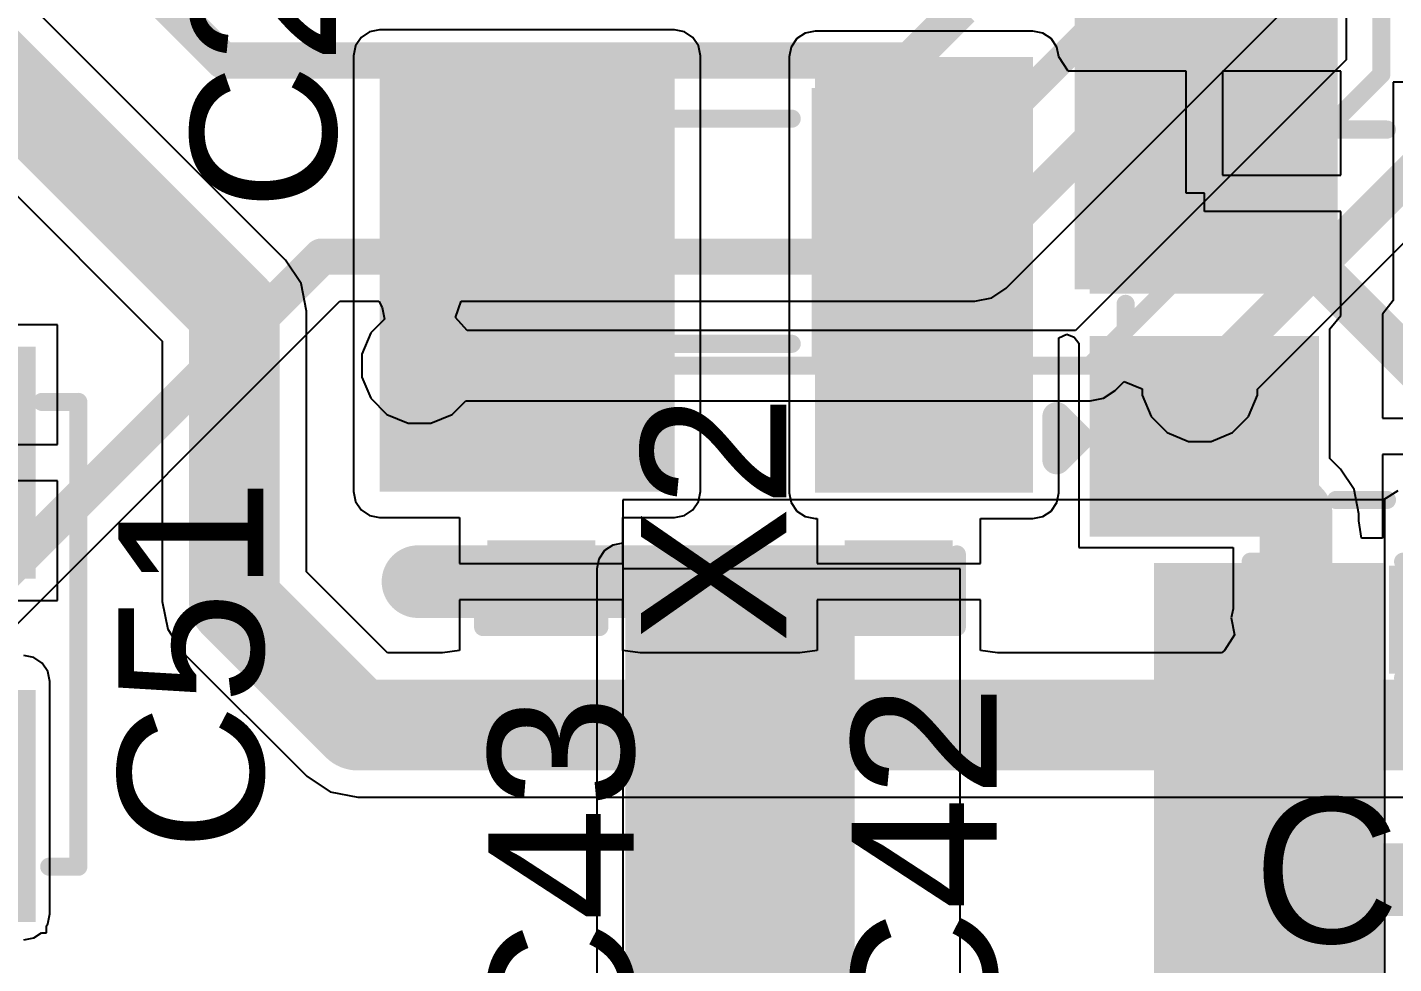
# Model space of a CAD drawing. Header units: millimetres. Extents: x -5.5 to 48.8, y -1.4 to 42.1.
# Drawn here: x 16.08 to 25.64, y 5.09 to 11.64 of the extents above; entities that cross this region are included whole.
import ezdxf

# ---------------------------------------------------------------- set-up
doc = ezdxf.new("R2010")
doc.units = ezdxf.units.MM
for name, color, linetype in [('BottomLayer', 5, 'Continuous'), ('BottomPaste', 16, 'Continuous'), ('BottomSolder', 6, 'Continuous'), ('TopLayer', 1, 'Continuous'), ('TopOverlay', 2, 'Continuous'), ('TopPaste', 8, 'Continuous'), ('TopSolder', 216, 'Continuous'), ('ViaHoleLayer', 16, 'Continuous')]:
    doc.layers.add(name, color=color, linetype=linetype)
doc.styles.add('Arial', font='', dxfattribs={"height": 0.2})
doc.styles.get('Arial').set_extended_font_data('Arial')

# ---------------------------------------------------------------- blocks, each defined once
blk = doc.blocks.new('NX3215SA_32_768K_STD_MUA_8__38')
at = {"layer": 'TopLayer'}
for points in [[(-1.75, 0.9), (-0.75, 0.9), (-0.75, -0.9), (-1.75, -0.9)], [(0.75, 0.9), (1.75, 0.9), (1.75, -0.9), (0.75, -0.9)]]:
    blk.add_hatch(color=1, dxfattribs=at).paths.add_polyline_path(points)
at = {"layer": 'TopPaste'}
for points in [[(-1.75, 0.9), (-0.75, 0.9), (-0.75, -0.9), (-1.75, -0.9)], [(0.75, 0.9), (1.75, 0.9), (1.75, -0.9), (0.75, -0.9)]]:
    blk.add_hatch(color=8, dxfattribs=at).paths.add_polyline_path(points)
at = {"layer": 'TopSolder'}
for points in [[(-1.8516, 1.0016), (-0.6484, 1.0016), (-0.6484, -1.0016), (-1.8516, -1.0016)], [(0.6484, 1.0016), (1.8516, 1.0016), (1.8516, -1.0016), (0.6484, -1.0016)]]:
    blk.add_hatch(color=216, dxfattribs=at).paths.add_polyline_path(points)
at = {"layer": 'TopOverlay', "const_width": 0.127}
for points in [[(-0.508, 0.7874), (0.508, 0.7874)], [(-0.508, -0.7874), (0.508, -0.7874)]]:
    blk.add_lwpolyline(points, dxfattribs=at)
at = {"layer": 'TopOverlay', "const_width": 0.0635}
for points in [[(-0.5398, 0.7874, 1), (-0.4763, 0.7874, 1)], [(0.4763, 0.7874, 1), (0.5398, 0.7874, 1)], [(-0.5398, -0.7874, 1), (-0.4763, -0.7874, 1)], [(0.4763, -0.7874, 1), (0.5398, -0.7874, 1)]]:
    blk.add_lwpolyline(points, format="xyb", close=True, dxfattribs=at)
blk = doc.blocks.new('X322524MOB4SI__39')
at = {"layer": 'TopLayer'}
for points in [[(-1.8, 1.45), (-0.4, 1.45), (-0.4, 0.25), (-1.8, 0.25)], [(0.4, 1.45), (1.8, 1.45), (1.8, 0.25), (0.4, 0.25)], [(-1.8, -0.25), (-0.4, -0.25), (-0.4, -1.45), (-1.8, -1.45)], [(0.4, -0.25), (1.8, -0.25), (1.8, -1.45), (0.4, -1.45)]]:
    blk.add_hatch(color=1, dxfattribs=at).paths.add_polyline_path(points)
at = {"layer": 'TopPaste'}
for points in [[(-1.8, 1.45), (-0.4, 1.45), (-0.4, 0.25), (-1.8, 0.25)], [(0.4, 1.45), (1.8, 1.45), (1.8, 0.25), (0.4, 0.25)], [(-1.8, -0.25), (-0.4, -0.25), (-0.4, -1.45), (-1.8, -1.45)], [(0.4, -0.25), (1.8, -0.25), (1.8, -1.45), (0.4, -1.45)]]:
    blk.add_hatch(color=8, dxfattribs=at).paths.add_polyline_path(points)
at = {"layer": 'TopSolder'}
for points in [[(-1.9016, 1.5516), (-0.2984, 1.5516), (-0.2984, 0.1484), (-1.9016, 0.1484)], [(0.2984, 1.5516), (1.9016, 1.5516), (1.9016, 0.1484), (0.2984, 0.1484)], [(-1.9016, -0.1484), (-0.2984, -0.1484), (-0.2984, -1.5516), (-1.9016, -1.5516)], [(0.2984, -0.1484), (1.9016, -0.1484), (1.9016, -1.5516), (0.2984, -1.5516)]]:
    blk.add_hatch(color=216, dxfattribs=at).paths.add_polyline_path(points)
at = {"layer": 'TopOverlay'}
for points, const_width in [([(-0.1778, 1.2954), (0.1778, 1.2954)], 0.127), ([(-1.651, -0.0762), (-1.651, 0.0762)], 0.127), ([(1.651, -0.0762), (1.651, 0.0762)], 0.127), ([(-2.1336, -1.016), (-2.1336, -0.7112)], 0.2), ([(-2.1336, -0.7112), (-1.9812, -0.8636)], 0.2), ([(-2.1336, -1.016), (-1.9812, -0.8636)], 0.2), ([(-0.1778, -1.2954), (0.1778, -1.2954)], 0.127)]:
    blk.add_lwpolyline(points, dxfattribs=dict(at, const_width=const_width))
for points, const_width in [([(-0.2095, 1.2954, 1), (-0.1461, 1.2954, 1)], 0.0635), ([(0.1461, 1.2954, 1), (0.2095, 1.2954, 1)], 0.0635), ([(-1.6827, 0.0762, 1), (-1.6193, 0.0762, 1)], 0.0635), ([(1.6193, 0.0762, 1), (1.6827, 0.0762, 1)], 0.0635), ([(-1.6827, -0.0762, 1), (-1.6193, -0.0762, 1)], 0.0635), ([(1.6193, -0.0762, 1), (1.6827, -0.0762, 1)], 0.0635), ([(-2.1836, -0.7112, 1), (-2.0836, -0.7112, 1)], 0.1), ([(-2.1836, -0.7112, 1), (-2.0836, -0.7112, 1)], 0.1), ([(-2.0312, -0.8636, 1), (-1.9312, -0.8636, 1)], 0.1), ([(-2.0312, -0.8636, 1), (-1.9312, -0.8636, 1)], 0.1), ([(-2.1836, -1.016, 1), (-2.0836, -1.016, 1)], 0.1), ([(-2.1836, -1.016, 1), (-2.0836, -1.016, 1)], 0.1), ([(-0.2095, -1.2954, 1), (-0.1461, -1.2954, 1)], 0.0635), ([(0.1461, -1.2954, 1), (0.2095, -1.2954, 1)], 0.0635)]:
    blk.add_lwpolyline(points, format="xyb", close=True, dxfattribs=dict(at, const_width=const_width))
blk = doc.blocks.new('SWPA5020S3R9NT_B_60')
at = {"layer": 'BottomLayer'}
for points in [[(-2.55, 2.1), (-1.15, 2.1), (-1.15, -2.1), (-2.55, -2.1)], [(1.15, 2.1), (2.55, 2.1), (2.55, -2.1), (1.15, -2.1)]]:
    blk.add_hatch(color=5, dxfattribs=at).paths.add_polyline_path(points)
at = {"layer": 'BottomPaste'}
for points in [[(-2.55, 2.1), (-1.15, 2.1), (-1.15, -2.1), (-2.55, -2.1)], [(1.15, 2.1), (2.55, 2.1), (2.55, -2.1), (1.15, -2.1)]]:
    blk.add_hatch(color=16, dxfattribs=at).paths.add_polyline_path(points)
at = {"layer": 'BottomSolder'}
for points in [[(-2.6516, 2.2016), (-1.0484, 2.2016), (-1.0484, -2.2016), (-2.6516, -2.2016)], [(1.0484, 2.2016), (2.6516, 2.2016), (2.6516, -2.2016), (1.0484, -2.2016)]]:
    blk.add_hatch(color=6, dxfattribs=at).paths.add_polyline_path(points)
blk = doc.blocks.new('C____A_85')
at = {"layer": 'TopLayer'}
for points in [[(-1.91, 0.565), (-0.49, 0.565), (-0.49, -0.565), (-1.91, -0.565)], [(0.49, 0.565), (1.91, 0.565), (1.91, -0.565), (0.49, -0.565)]]:
    blk.add_hatch(color=1, dxfattribs=at).paths.add_polyline_path(points)
at = {"layer": 'TopPaste'}
for points in [[(-1.91, 0.565), (-0.49, 0.565), (-0.49, -0.565), (-1.91, -0.565)], [(0.49, 0.565), (1.91, 0.565), (1.91, -0.565), (0.49, -0.565)]]:
    blk.add_hatch(color=8, dxfattribs=at).paths.add_polyline_path(points)
at = {"layer": 'TopSolder'}
for points in [[(-2.0116, 0.6666), (-0.3884, 0.6666), (-0.3884, -0.6666), (-2.0116, -0.6666)], [(0.3884, 0.6666), (2.0116, 0.6666), (2.0116, -0.6666), (0.3884, -0.6666)]]:
    blk.add_hatch(color=216, dxfattribs=at).paths.add_polyline_path(points)
at = {"layer": 'TopOverlay'}
for points, const_width in [([(-1.6256, 0.9652), (1.6256, 0.9652)], 0.127), ([(-1.6256, 0.9652), (-1.6256, 0.762)], 0.127), ([(1.6256, 0.9652), (1.6256, 0.7112)], 0.127), ([(-2.4192, 0.3254), (-2.4192, -0.2746)], 0.2), ([(-2.7192, 0.0254), (-2.1192, 0.0254)], 0.2), ([(1.6256, -0.7112), (1.6256, -0.9652)], 0.127), ([(-1.6256, -0.762), (-1.6256, -0.9652)], 0.127), ([(-1.6256, -0.9652), (1.6256, -0.9652)], 0.127)]:
    blk.add_lwpolyline(points, dxfattribs=dict(at, const_width=const_width))
for points, const_width in [([(-1.6574, 0.9652, 1), (-1.5938, 0.9652, 1)], 0.0635), ([(-1.6574, 0.9652, 1), (-1.5938, 0.9652, 1)], 0.0635), ([(1.5938, 0.9652, 1), (1.6574, 0.9652, 1)], 0.0635), ([(1.5938, 0.9652, 1), (1.6574, 0.9652, 1)], 0.0635), ([(-1.6574, 0.762, 1), (-1.5938, 0.762, 1)], 0.0635), ([(1.5938, 0.7112, 1), (1.6574, 0.7112, 1)], 0.0635), ([(-2.4692, 0.3254, 1), (-2.3692, 0.3254, 1)], 0.1), ([(-2.7692, 0.0254, 1), (-2.6692, 0.0254, 1)], 0.1), ([(-2.1692, 0.0254, 1), (-2.0692, 0.0254, 1)], 0.1), ([(-2.4692, -0.2746, 1), (-2.3692, -0.2746, 1)], 0.1), ([(1.5938, -0.7112, 1), (1.6574, -0.7112, 1)], 0.0635), ([(-1.6574, -0.762, 1), (-1.5938, -0.762, 1)], 0.0635), ([(-1.6574, -0.9652, 1), (-1.5938, -0.9652, 1)], 0.0635), ([(-1.6574, -0.9652, 1), (-1.5938, -0.9652, 1)], 0.0635), ([(1.5938, -0.9652, 1), (1.6574, -0.9652, 1)], 0.0635), ([(1.5938, -0.9652, 1), (1.6574, -0.9652, 1)], 0.0635)]:
    blk.add_lwpolyline(points, format="xyb", close=True, dxfattribs=dict(at, const_width=const_width))
blk = doc.blocks.new('C___0402_92')
at = {"layer": 'TopLayer'}
for points in [[(-0.6985, -0.3175), (-0.6985, 0.3175), (-0.2413, 0.3175), (-0.2413, -0.3175)], [(0.2413, -0.3175), (0.2413, 0.3175), (0.6985, 0.3175), (0.6985, -0.3175)]]:
    blk.add_hatch(color=1, dxfattribs=at).paths.add_polyline_path(points)
at = {"layer": 'TopPaste'}
for points in [[(-0.6985, -0.3175), (-0.6985, 0.3175), (-0.2413, 0.3175), (-0.2413, -0.3175)], [(0.2413, -0.3175), (0.2413, 0.3175), (0.6985, 0.3175), (0.6985, -0.3175)]]:
    blk.add_hatch(color=8, dxfattribs=at).paths.add_polyline_path(points)
at = {"layer": 'TopSolder'}
for points in [[(-0.7585, -0.3775), (-0.7585, 0.3775), (-0.1813, 0.3775), (-0.1813, -0.3775)], [(0.1813, -0.3775), (0.1813, 0.3775), (0.7585, 0.3775), (0.7585, -0.3775)]]:
    blk.add_hatch(color=216, dxfattribs=at).paths.add_polyline_path(points)
at = {"layer": 'TopOverlay', "const_width": 0.127}
for points in [[(-0.2794, 0.4064), (-0.7874, 0.4064)], [(-0.7874, -0.4064), (-0.7874, 0.4064)], [(0.7874, 0.4064), (0.2794, 0.4064)], [(0.7874, -0.4064), (0.7874, 0.4064)], [(-0.2794, -0.4064), (-0.7874, -0.4064)], [(0.7874, -0.4064), (0.2794, -0.4064)]]:
    blk.add_lwpolyline(points, dxfattribs=at)
at = {"layer": 'TopOverlay', "const_width": 0.0635}
for points in [[(-0.8191, 0.4064, 1), (-0.7556, 0.4064, 1)], [(-0.8191, 0.4064, 1), (-0.7556, 0.4064, 1)], [(-0.3111, 0.4064, 1), (-0.2477, 0.4064, 1)], [(0.2477, 0.4064, 1), (0.3111, 0.4064, 1)], [(0.7556, 0.4064, 1), (0.8191, 0.4064, 1)], [(0.7556, 0.4064, 1), (0.8191, 0.4064, 1)], [(-0.8191, -0.4064, 1), (-0.7556, -0.4064, 1)], [(-0.8191, -0.4064, 1), (-0.7556, -0.4064, 1)], [(-0.3111, -0.4064, 1), (-0.2477, -0.4064, 1)], [(0.2477, -0.4064, 1), (0.3111, -0.4064, 1)], [(0.7556, -0.4064, 1), (0.8191, -0.4064, 1)], [(0.7556, -0.4064, 1), (0.8191, -0.4064, 1)]]:
    blk.add_lwpolyline(points, format="xyb", close=True, dxfattribs=at)
blk = doc.blocks.new('C___0402_93')
at = {"layer": 'TopLayer'}
for points in [[(-0.6985, -0.3175), (-0.6985, 0.3175), (-0.2413, 0.3175), (-0.2413, -0.3175)], [(0.2413, -0.3175), (0.2413, 0.3175), (0.6985, 0.3175), (0.6985, -0.3175)]]:
    blk.add_hatch(color=1, dxfattribs=at).paths.add_polyline_path(points)
at = {"layer": 'TopPaste'}
for points in [[(-0.6985, -0.3175), (-0.6985, 0.3175), (-0.2413, 0.3175), (-0.2413, -0.3175)], [(0.2413, -0.3175), (0.2413, 0.3175), (0.6985, 0.3175), (0.6985, -0.3175)]]:
    blk.add_hatch(color=8, dxfattribs=at).paths.add_polyline_path(points)
at = {"layer": 'TopSolder'}
for points in [[(-0.7585, -0.3775), (-0.7585, 0.3775), (-0.1813, 0.3775), (-0.1813, -0.3775)], [(0.1813, -0.3775), (0.1813, 0.3775), (0.7585, 0.3775), (0.7585, -0.3775)]]:
    blk.add_hatch(color=216, dxfattribs=at).paths.add_polyline_path(points)
at = {"layer": 'TopOverlay', "const_width": 0.127}
for points in [[(-0.2794, 0.4064), (-0.7874, 0.4064)], [(-0.7874, -0.4064), (-0.7874, 0.4064)], [(0.7874, 0.4064), (0.2794, 0.4064)], [(0.7874, -0.4064), (0.7874, 0.4064)], [(-0.2794, -0.4064), (-0.7874, -0.4064)], [(0.7874, -0.4064), (0.2794, -0.4064)]]:
    blk.add_lwpolyline(points, dxfattribs=at)
at = {"layer": 'TopOverlay', "const_width": 0.0635}
for points in [[(-0.8191, 0.4064, 1), (-0.7556, 0.4064, 1)], [(-0.8191, 0.4064, 1), (-0.7556, 0.4064, 1)], [(-0.3111, 0.4064, 1), (-0.2477, 0.4064, 1)], [(0.2477, 0.4064, 1), (0.3111, 0.4064, 1)], [(0.7556, 0.4064, 1), (0.8191, 0.4064, 1)], [(0.7556, 0.4064, 1), (0.8191, 0.4064, 1)], [(-0.8191, -0.4064, 1), (-0.7556, -0.4064, 1)], [(-0.8191, -0.4064, 1), (-0.7556, -0.4064, 1)], [(-0.3111, -0.4064, 1), (-0.2477, -0.4064, 1)], [(0.2477, -0.4064, 1), (0.3111, -0.4064, 1)], [(0.7556, -0.4064, 1), (0.8191, -0.4064, 1)], [(0.7556, -0.4064, 1), (0.8191, -0.4064, 1)]]:
    blk.add_lwpolyline(points, format="xyb", close=True, dxfattribs=at)
blk = doc.blocks.new('C___0402_96')
at = {"layer": 'TopLayer'}
for points in [[(-0.6985, -0.3175), (-0.6985, 0.3175), (-0.2413, 0.3175), (-0.2413, -0.3175)], [(0.2413, -0.3175), (0.2413, 0.3175), (0.6985, 0.3175), (0.6985, -0.3175)]]:
    blk.add_hatch(color=1, dxfattribs=at).paths.add_polyline_path(points)
at = {"layer": 'TopPaste'}
for points in [[(-0.6985, -0.3175), (-0.6985, 0.3175), (-0.2413, 0.3175), (-0.2413, -0.3175)], [(0.2413, -0.3175), (0.2413, 0.3175), (0.6985, 0.3175), (0.6985, -0.3175)]]:
    blk.add_hatch(color=8, dxfattribs=at).paths.add_polyline_path(points)
at = {"layer": 'TopSolder'}
for points in [[(-0.7585, -0.3775), (-0.7585, 0.3775), (-0.1813, 0.3775), (-0.1813, -0.3775)], [(0.1813, -0.3775), (0.1813, 0.3775), (0.7585, 0.3775), (0.7585, -0.3775)]]:
    blk.add_hatch(color=216, dxfattribs=at).paths.add_polyline_path(points)
at = {"layer": 'TopOverlay', "const_width": 0.127}
for points in [[(-0.7874, 0.4064), (-0.2794, 0.4064)], [(-0.7874, -0.4064), (-0.7874, 0.4064)], [(0.2794, 0.4064), (0.7874, 0.4064)], [(0.7874, -0.4064), (0.7874, 0.4064)], [(-0.7874, -0.4064), (-0.2794, -0.4064)], [(0.2794, -0.4064), (0.7874, -0.4064)]]:
    blk.add_lwpolyline(points, dxfattribs=at)
at = {"layer": 'TopOverlay', "const_width": 0.0635}
for points in [[(-0.8191, 0.4064, 1), (-0.7556, 0.4064, 1)], [(-0.8191, 0.4064, 1), (-0.7556, 0.4064, 1)], [(-0.3111, 0.4064, 1), (-0.2477, 0.4064, 1)], [(0.2477, 0.4064, 1), (0.3111, 0.4064, 1)], [(0.7556, 0.4064, 1), (0.8191, 0.4064, 1)], [(0.7556, 0.4064, 1), (0.8191, 0.4064, 1)], [(-0.8191, -0.4064, 1), (-0.7556, -0.4064, 1)], [(-0.8191, -0.4064, 1), (-0.7556, -0.4064, 1)], [(-0.3111, -0.4064, 1), (-0.2477, -0.4064, 1)], [(0.2477, -0.4064, 1), (0.3111, -0.4064, 1)], [(0.7556, -0.4064, 1), (0.8191, -0.4064, 1)], [(0.7556, -0.4064, 1), (0.8191, -0.4064, 1)]]:
    blk.add_lwpolyline(points, format="xyb", close=True, dxfattribs=at)

msp = doc.modelspace()

# ---------------------------------------------------------------- hatches: boundary and pattern name
at = {"layer": 'BottomLayer'}
h = msp.add_hatch(color=5, dxfattribs=at)
edge = h.paths.add_edge_path()
edge.add_arc((22.7504, 10.8494), 0.225, 0, 360)
h = msp.add_hatch(color=5, dxfattribs=at)
edge = h.paths.add_edge_path()
edge.add_arc((24.434, 10.8494), 0.225, 0, 360)
h = msp.add_hatch(color=5, dxfattribs=at)
edge = h.paths.add_edge_path()
edge.add_arc((18.8214, 9.271), 0.225, 0, 360)
h = msp.add_hatch(color=5, dxfattribs=at)
edge = h.paths.add_edge_path()
edge.add_arc((24.2824, 9.144), 0.225, 0, 360)
h = msp.add_hatch(color=5, dxfattribs=at)
edge = h.paths.add_edge_path()
edge.add_arc((18.8109, 7.7597), 0.225, 0, 360)
at = {"layer": 'TopLayer'}
for points in [[(23.4072, 9.8044), (25.2476, 9.8044), (25.2476, 11.8999), (23.4072, 11.8999)], [(18.542, 8.3893), (20.6067, 8.3893), (20.6067, 11.4373), (18.542, 11.4373)], [(21.59, 8.382), (23.114, 8.382), (23.114, 11.43), (21.59, 11.43)]]:
    msp.add_hatch(color=1, dxfattribs=at).paths.add_polyline_path(points)
h = msp.add_hatch(color=1, dxfattribs=at)
edge = h.paths.add_edge_path()
edge.add_arc((22.7504, 10.8494), 0.225, 0, 360)
h = msp.add_hatch(color=1, dxfattribs=at)
edge = h.paths.add_edge_path()
edge.add_arc((24.434, 10.8494), 0.225, 0, 360)
h = msp.add_hatch(color=1, dxfattribs=at)
edge = h.paths.add_edge_path()
edge.add_arc((18.8214, 9.271), 0.225, 0, 360)
h = msp.add_hatch(color=1, dxfattribs=at)
edge = h.paths.add_edge_path()
edge.add_arc((24.2824, 9.144), 0.225, 0, 360)
h = msp.add_hatch(color=1, dxfattribs=at)
edge = h.paths.add_edge_path()
edge.add_arc((18.8109, 7.7597), 0.225, 0, 360)
at = {"layer": 'ViaHoleLayer'}
h = msp.add_hatch(color=16, dxfattribs=at)
edge = h.paths.add_edge_path()
edge.add_arc((22.7504, 10.8494), 0.1, 0, 360)
h = msp.add_hatch(color=16, dxfattribs=at)
edge = h.paths.add_edge_path()
edge.add_arc((24.434, 10.8494), 0.1, 0, 360)
h = msp.add_hatch(color=16, dxfattribs=at)
edge = h.paths.add_edge_path()
edge.add_arc((18.8214, 9.271), 0.1, 0, 360)
h = msp.add_hatch(color=16, dxfattribs=at)
edge = h.paths.add_edge_path()
edge.add_arc((24.2824, 9.144), 0.1, 0, 360)
h = msp.add_hatch(color=16, dxfattribs=at)
edge = h.paths.add_edge_path()
edge.add_arc((18.8109, 7.7597), 0.1, 0, 360)

# ---------------------------------------------------------------- linework, layer by layer
at = {"layer": 'BottomLayer'}
for p, q in [((22.9273, 9.8133), (25.1794, 12.0653)), ((25.3064, 12.0127), (25.3064, 11.4103)), ((25.3064, 11.4103), (23.4131, 9.517)), ((24.6852, 9.1073), (26.1785, 10.6007)), ((22.8265, 9.7459), (22.9273, 9.8133)), ((14.7126, 6.1705), (18.2643, 9.7222)), ((18.2643, 9.7222), (18.537, 9.7222)), ((18.537, 9.7222), (18.5603, 9.6768)), ((18.5603, 9.6768), (18.576, 9.5952)), ((19.0746, 9.6081), (19.114, 9.7222)), ((19.114, 9.7222), (22.7076, 9.7222)), ((22.7076, 9.7222), (22.8265, 9.7459)), ((18.576, 9.5952), (18.4799, 9.4992)), ((19.1558, 9.517), (19.0746, 9.6081)), ((18.4799, 9.4992), (18.4186, 9.3511)), ((23.4131, 9.517), (19.1558, 9.517)), ((18.4186, 9.3511), (18.4186, 9.1909)), ((18.4186, 9.1909), (18.4799, 9.0428)), ((23.6092, 9.0437), (23.689, 9.097)), ((23.689, 9.097), (23.7526, 9.1606)), ((23.7526, 9.1606), (23.8796, 9.108)), ((23.8796, 9.108), (23.8796, 9.0639)), ((24.6852, 9.0639), (24.6852, 9.1073)), ((18.4799, 9.0428), (18.5932, 8.9295)), ((19.0496, 8.9295), (19.145, 9.025)), ((19.145, 9.025), (23.515, 9.025)), ((23.515, 9.025), (23.6092, 9.0437)), ((23.8796, 9.0639), (23.9409, 8.9158)), ((24.6239, 8.9158), (24.6852, 9.0639)), ((18.5932, 8.9295), (18.7413, 8.8682)), ((18.9015, 8.8682), (19.0496, 8.9295)), ((23.9409, 8.9158), (24.0542, 8.8025)), ((24.5106, 8.8025), (24.6239, 8.9158)), ((18.7413, 8.8682), (18.9015, 8.8682)), ((24.0542, 8.8025), (24.2023, 8.7412)), ((24.3625, 8.7412), (24.5106, 8.8025)), ((24.2023, 8.7412), (24.3625, 8.7412)), ((20.2438, 8.3312), (20.2438, 3.0734)), ((25.5778, 8.3312), (20.2438, 8.3312)), ((25.5675, 8.3312), (20.2438, 8.3312)), ((20.2438, 8.3312), (20.2438, 8.0299)), ((25.6667, 8.3947), (25.5675, 8.3312)), ((25.5778, 3.0734), (25.5778, 8.3312)), ((20.1156, 7.9768), (20.0763, 7.918)), ((20.1744, 8.0161), (20.1156, 7.9768)), ((20.2438, 8.0299), (20.1744, 8.0161)), ((20.0763, 7.918), (20.0625, 7.8486)), ((20.0625, 7.8486), (20.0625, 3.4798)), ((22.606, 7.8486), (20.2438, 7.8486)), ((20.2438, 7.8486), (20.2438, 3.4798)), ((22.606, 0.5842), (22.606, 7.8486))]:
    msp.add_line(p, q, dxfattribs=at)
for points, const_width in [([(25.5524, 11.3084), (25.5524, 15.9136)], 0.127), ([(16.5354, 12.3154), (17.4462, 11.4046)], 0.254), ([(22.7076, 10.033), (25.063, 12.3884)], 0.254), ([(22.7504, 10.8494), (24.2804, 12.3794)], 0.2032), ([(22.2504, 11.4046), (22.6154, 11.7696)], 0.254), ([(17.4462, 11.4046), (22.2504, 11.4046)], 0.254), ([(23.515, 9.271), (25.5524, 11.3084)], 0.127), ([(24.2824, 9.144), (25.9588, 10.8204)], 0.254), ([(14.4018, 6.2992), (18.1356, 10.033)], 0.254), ([(18.1356, 10.033), (22.7076, 10.033)], 0.254), ([(18.8214, 9.271), (23.515, 9.271)], 0.127), ([(24.7642, 6.1204), (24.7642, 6.1722)], 0.508), ([(24.7642, 6.1204), (25.2102, 5.6744)], 0.508), ([(25.2102, 5.6744), (26.543, 5.6744)], 0.508)]:
    msp.add_lwpolyline(points, dxfattribs=dict(at, const_width=const_width))
for points, const_width in [([(17.3827, 11.4046, 1), (17.5097, 11.4046, 1)], 0.127), ([(17.3827, 11.4046, 1), (17.5097, 11.4046, 1)], 0.127), ([(22.1869, 11.4046, 1), (22.3139, 11.4046, 1)], 0.127), ([(22.1869, 11.4046, 1), (22.3139, 11.4046, 1)], 0.127), ([(25.5206, 11.3084, 1), (25.5842, 11.3084, 1)], 0.0635), ([(25.5206, 11.3084, 1), (25.5842, 11.3084, 1)], 0.0635), ([(22.6996, 10.8494, 1), (22.8012, 10.8494, 1)], 0.1016), ([(18.0721, 10.033, 1), (18.1991, 10.033, 1)], 0.127), ([(18.0721, 10.033, 1), (18.1991, 10.033, 1)], 0.127), ([(22.6441, 10.033, 1), (22.7711, 10.033, 1)], 0.127), ([(22.6441, 10.033, 1), (22.7711, 10.033, 1)], 0.127), ([(18.7897, 9.271, 1), (18.8531, 9.271, 1)], 0.0635), ([(23.4833, 9.271, 1), (23.5468, 9.271, 1)], 0.0635), ([(23.4833, 9.271, 1), (23.5468, 9.271, 1)], 0.0635), ([(24.2189, 9.144, 1), (24.3459, 9.144, 1)], 0.127), ([(24.6372, 6.1722, 1), (24.8912, 6.1722, 1)], 0.254), ([(24.6372, 6.1204, 1), (24.8912, 6.1204, 1)], 0.254), ([(24.6372, 6.1204, 1), (24.8912, 6.1204, 1)], 0.254), ([(25.0832, 5.6744, 1), (25.3372, 5.6744, 1)], 0.254), ([(25.0832, 5.6744, 1), (25.3372, 5.6744, 1)], 0.254)]:
    msp.add_lwpolyline(points, format="xyb", close=True, dxfattribs=dict(at, const_width=const_width))
at = {"layer": 'TopLayer'}
for p, q in [((17.8831, 10.0091), (15.9364, 11.9558)), ((18.4726, 11.6048), (18.4138, 11.5655)), ((18.542, 11.6186), (18.4726, 11.6048)), ((20.6067, 11.6186), (18.542, 11.6186)), ((20.6761, 11.6048), (20.6067, 11.6186)), ((20.7349, 11.5655), (20.6761, 11.6048)), ((21.5206, 11.5975), (21.4618, 11.5582)), ((21.59, 11.6113), (21.5206, 11.5975)), ((23.114, 11.6113), (21.59, 11.6113)), ((23.1834, 11.5975), (23.114, 11.6113)), ((23.2422, 11.5582), (23.1834, 11.5975)), ((18.3745, 11.5067), (18.3607, 11.4373)), ((18.4138, 11.5655), (18.3745, 11.5067)), ((20.7742, 11.5067), (20.7349, 11.5655)), ((20.788, 11.4373), (20.7742, 11.5067)), ((21.4225, 11.4994), (21.4087, 11.43)), ((21.4618, 11.5582), (21.4225, 11.4994)), ((23.2815, 11.4994), (23.2422, 11.5582)), ((23.2953, 11.43), (23.2815, 11.4994)), ((15.0743, 11.3895), (17.021, 9.4428)), ((18.3607, 11.4373), (18.3607, 8.3893)), ((20.788, 8.3893), (20.788, 11.4373)), ((21.4087, 11.43), (21.4087, 8.382)), ((23.3598, 11.3306), (23.2953, 11.43)), ((23.4223, 11.3306), (23.3598, 11.3306)), ((24.1868, 11.3306), (23.4223, 11.3306)), ((24.1868, 10.4766), (24.1868, 11.3306)), ((25.2678, 11.3306), (24.4408, 11.3306)), ((24.4408, 11.3306), (24.4408, 10.6036)), ((25.2678, 10.6036), (25.2678, 11.3306)), ((25.9402, 11.2544), (25.636, 11.2544)), ((25.636, 11.2544), (25.636, 9.726)), ((24.4408, 10.6036), (25.2678, 10.6036)), ((24.3138, 10.4766), (24.1868, 10.4766)), ((24.3138, 10.3496), (24.3138, 10.4766)), ((25.2678, 10.3496), (24.3138, 10.3496)), ((25.2678, 9.6498), (25.2678, 10.3496)), ((17.9926, 9.8453), (17.8831, 10.0091)), ((18.031, 9.652), (17.9926, 9.8453)), ((25.636, 9.726), (25.5598, 9.6306)), ((18.031, 7.8292), (18.031, 9.652)), ((25.1916, 9.5272), (25.2678, 9.6226)), ((25.2678, 9.6226), (25.2678, 9.6498)), ((25.5598, 9.6306), (25.5598, 9.6306)), ((25.5598, 9.6306), (25.5598, 9.6306)), ((25.5598, 9.6306), (25.5598, 8.9036)), ((16.2876, 9.5554), (15.5956, 9.5554)), ((16.2876, 8.7184), (16.2876, 9.5554)), ((23.2953, 9.4649), (23.3516, 9.4911)), ((23.3516, 9.4911), (23.4021, 9.4689)), ((23.4021, 9.4689), (23.436, 9.428)), ((25.1916, 8.6214), (25.1916, 9.5272)), ((17.021, 9.4428), (17.021, 7.62)), ((23.2953, 8.382), (23.2953, 9.4649)), ((23.436, 9.428), (23.436, 7.9988)), ((25.5598, 8.9036), (27.4678, 8.9036)), ((15.5956, 8.7184), (16.2876, 8.7184)), ((25.2668, 8.5462), (25.1916, 8.6214)), ((26.3868, 8.6496), (25.5598, 8.6496)), ((25.5598, 8.6496), (25.5598, 8.0645)), ((25.3622, 8.4034), (25.2668, 8.5462)), ((25.2668, 8.5462), (25.2668, 8.5462)), ((16.2876, 8.4644), (15.5956, 8.4644)), ((16.2876, 7.6274), (16.2876, 8.4644)), ((18.3607, 8.3893), (18.3745, 8.3199)), ((18.3745, 8.3199), (18.4138, 8.2611)), ((20.7349, 8.2611), (20.7742, 8.3199)), ((20.7742, 8.3199), (20.788, 8.3893)), ((21.4087, 8.382), (21.4225, 8.3126)), ((23.2815, 8.3126), (23.2953, 8.382)), ((25.3958, 8.2349), (25.3622, 8.4034)), ((18.4138, 8.2611), (18.4726, 8.2218)), ((20.6761, 8.2218), (20.7349, 8.2611)), ((21.4225, 8.3126), (21.4618, 8.2538)), ((21.4618, 8.2538), (21.5206, 8.2145)), ((23.1834, 8.2145), (23.2422, 8.2538)), ((23.2422, 8.2538), (23.2815, 8.3126)), ((25.3958, 8.1845), (25.3958, 8.2349)), ((18.4726, 8.2218), (18.542, 8.208)), ((18.542, 8.208), (19.1019, 8.208)), ((19.1019, 8.208), (19.1019, 7.8867)), ((20.2449, 7.8867), (20.2449, 8.208)), ((20.2449, 8.208), (20.6067, 8.208)), ((20.6067, 8.208), (20.6761, 8.2218)), ((21.5206, 8.2145), (21.59, 8.2007)), ((21.59, 8.2007), (21.6038, 8.2007)), ((21.6038, 8.2007), (21.6038, 7.8867)), ((22.7468, 7.8867), (22.7468, 8.2007)), ((22.7468, 8.2007), (23.114, 8.2007)), ((23.114, 8.2007), (23.1834, 8.2145)), ((25.4127, 8.0645), (25.3958, 8.1845)), ((25.5598, 8.0645), (25.4127, 8.0645)), ((23.436, 7.9988), (24.5152, 7.9988)), ((24.5152, 7.9988), (24.5152, 7.5695)), ((19.1019, 7.8867), (20.2449, 7.8867)), ((21.6038, 7.8867), (22.7468, 7.8867)), ((18.5988, 7.2614), (18.031, 7.8292)), ((15.5956, 7.6274), (16.2876, 7.6274)), ((17.021, 7.62), (17.0594, 7.4267)), ((20.2449, 7.6327), (19.1019, 7.6327)), ((19.1019, 7.6327), (19.1019, 7.2771)), ((20.2449, 7.3884), (20.2449, 7.6327)), ((22.7468, 7.6327), (21.6038, 7.6327)), ((21.6038, 7.6327), (21.6038, 7.2771)), ((22.7468, 7.3884), (22.7468, 7.6327)), ((24.5152, 7.5695), (24.5025, 7.5057)), ((24.5025, 7.5057), (24.5259, 7.3884)), ((17.0594, 7.4267), (17.1689, 7.2629)), ((20.2449, 7.2771), (20.2449, 7.3884)), ((22.7468, 7.2771), (22.7468, 7.3884)), ((24.5259, 7.3884), (24.4559, 7.2777)), ((19.1019, 7.2771), (18.9814, 7.2614)), ((20.3654, 7.2614), (20.2449, 7.2771)), ((21.6038, 7.2771), (21.4833, 7.2614)), ((22.8673, 7.2614), (22.7468, 7.2771)), ((24.4559, 7.2777), (24.434, 7.2614)), ((16.1222, 7.2287), (16.0528, 7.2425)), ((16.181, 7.1894), (16.1222, 7.2287)), ((16.2203, 7.1306), (16.181, 7.1894)), ((17.1689, 7.2629), (18.0325, 6.3993)), ((18.9814, 7.2614), (18.5988, 7.2614)), ((21.4833, 7.2614), (20.3654, 7.2614)), ((24.434, 7.2614), (22.8673, 7.2614)), ((16.2341, 7.0612), (16.2203, 7.1306)), ((16.2341, 5.4356), (16.2341, 7.0612)), ((18.0325, 6.3993), (18.1963, 6.2898)), ((18.1963, 6.2898), (18.3896, 6.2514)), ((18.3896, 6.2514), (27.2007, 6.2514)), ((16.2114, 5.3529), (16.2203, 5.3662)), ((16.2203, 5.3662), (16.2341, 5.4356)), ((16.0528, 5.2543), (16.1222, 5.2681)), ((16.1222, 5.2681), (16.1753, 5.3036)), ((16.1753, 5.3036), (16.2114, 5.3036)), ((16.2114, 5.3036), (16.2114, 5.3529))]:
    msp.add_line(p, q, dxfattribs=at)
for points, const_width in [([(15.4314, 11.7466), (17.526, 9.652)], 0.635), ([(24.434, 10.7628), (24.434, 10.8494)], 0.508), ([(24.434, 10.7628), (24.474, 10.7228)], 0.508), ([(24.1946, 10.5958), (24.3138, 10.4766)], 0.508), ([(24.3138, 10.4766), (24.5754, 10.4766)], 0.3048), ([(24.5754, 10.4766), (25.8278, 9.2242)], 0.3048), ([(24.6444, 10.4076), (24.6768, 10.4401)], 0.3048), ([(19.668, 10.2108), (19.6734, 10.2054)], 0.3048), ([(19.6734, 8.6995), (19.6734, 10.2054)], 0.3048), ([(22.168, 10.2108), (22.1753, 10.2035)], 0.3048), ([(22.1753, 8.6995), (22.1753, 10.2035)], 0.3048), ([(17.526, 7.62), (17.526, 9.652)], 0.635), ([(24.2824, 8.808), (24.2824, 9.144)], 0.508), ([(24.2824, 8.808), (24.3138, 8.7766)], 0.508), ([(24.4138, 8.7766), (24.9555, 8.2349)], 0.508), ([(22.1753, 8.6995), (22.2515, 8.7757)], 0.3048), ([(22.2515, 8.7757), (22.6695, 8.7757)], 0.3048), ([(18.8109, 8.6868), (19.6607, 8.6868)], 0.3048), ([(24.9555, 7.493), (24.9555, 8.2349)], 0.508), ([(17.526, 7.62), (18.3896, 6.7564)], 0.635), ([(18.8109, 7.7597), (19.6734, 7.7597)], 0.508), ([(19.6734, 7.7597), (22.1753, 7.7597)], 0.508), ([(24.9428, 7.5057), (24.9555, 7.493)], 0.508), ([(18.3896, 6.7564), (27.2007, 6.7564)], 0.635)]:
    msp.add_lwpolyline(points, dxfattribs=dict(at, const_width=const_width))
for points, const_width in [([(24.307, 10.8494, 1), (24.561, 10.8494, 1)], 0.254), ([(24.307, 10.7628, 1), (24.561, 10.7628, 1)], 0.254), ([(24.307, 10.7628, 1), (24.561, 10.7628, 1)], 0.254), ([(24.347, 10.7228, 1), (24.601, 10.7228, 1)], 0.254), ([(24.0676, 10.5958, 1), (24.3216, 10.5958, 1)], 0.254), ([(24.1868, 10.4766, 1), (24.4408, 10.4766, 1)], 0.254), ([(24.2376, 10.4766, 1), (24.39, 10.4766, 1)], 0.1524), ([(24.4992, 10.4766, 1), (24.6516, 10.4766, 1)], 0.1524), ([(24.4992, 10.4766, 1), (24.6516, 10.4766, 1)], 0.1524), ([(24.5682, 10.4076, 1), (24.7206, 10.4076, 1)], 0.1524), ([(24.6006, 10.4401, 1), (24.753, 10.4401, 1)], 0.1524), ([(19.5918, 10.2108, 1), (19.7442, 10.2108, 1)], 0.1524), ([(19.5972, 10.2054, 1), (19.7496, 10.2054, 1)], 0.1524), ([(19.5972, 10.2054, 1), (19.7496, 10.2054, 1)], 0.1524), ([(22.0918, 10.2108, 1), (22.2442, 10.2108, 1)], 0.1524), ([(22.0991, 10.2035, 1), (22.2515, 10.2035, 1)], 0.1524), ([(22.0991, 10.2035, 1), (22.2515, 10.2035, 1)], 0.1524), ([(17.3672, 9.652, 1), (17.6848, 9.652, 1)], 0.3175), ([(17.3672, 9.652, 1), (17.6848, 9.652, 1)], 0.3175), ([(24.1554, 9.144, 1), (24.4094, 9.144, 1)], 0.254), ([(24.1554, 8.808, 1), (24.4094, 8.808, 1)], 0.254), ([(24.1554, 8.808, 1), (24.4094, 8.808, 1)], 0.254), ([(24.1868, 8.7766, 1), (24.4408, 8.7766, 1)], 0.254), ([(24.2868, 8.7766, 1), (24.5408, 8.7766, 1)], 0.254), ([(22.1753, 8.7757, 1), (22.3277, 8.7757, 1)], 0.1524), ([(22.1753, 8.7757, 1), (22.3277, 8.7757, 1)], 0.1524), ([(22.5933, 8.7757, 1), (22.7457, 8.7757, 1)], 0.1524), ([(18.7347, 8.6868, 1), (18.8871, 8.6868, 1)], 0.1524), ([(19.5845, 8.6868, 1), (19.7369, 8.6868, 1)], 0.1524), ([(19.5972, 8.6995, 1), (19.7496, 8.6995, 1)], 0.1524), ([(22.0991, 8.6995, 1), (22.2515, 8.6995, 1)], 0.1524), ([(22.0991, 8.6995, 1), (22.2515, 8.6995, 1)], 0.1524), ([(24.8285, 8.2349, 1), (25.0825, 8.2349, 1)], 0.254), ([(24.8285, 8.2349, 1), (25.0825, 8.2349, 1)], 0.254), ([(17.3672, 7.62, 1), (17.6848, 7.62, 1)], 0.3175), ([(17.3672, 7.62, 1), (17.6848, 7.62, 1)], 0.3175), ([(18.6839, 7.7597, 1), (18.9379, 7.7597, 1)], 0.254), ([(19.5464, 7.7597, 1), (19.8004, 7.7597, 1)], 0.254), ([(19.5464, 7.7597, 1), (19.8004, 7.7597, 1)], 0.254), ([(22.0483, 7.7597, 1), (22.3023, 7.7597, 1)], 0.254), ([(24.8158, 7.5057, 1), (25.0698, 7.5057, 1)], 0.254), ([(24.8285, 7.493, 1), (25.0825, 7.493, 1)], 0.254), ([(24.8285, 7.493, 1), (25.0825, 7.493, 1)], 0.254), ([(18.2309, 6.7564, 1), (18.5483, 6.7564, 1)], 0.3175), ([(18.2309, 6.7564, 1), (18.5483, 6.7564, 1)], 0.3175)]:
    msp.add_lwpolyline(points, format="xyb", close=True, dxfattribs=dict(at, const_width=const_width))

# ---------------------------------------------------------------- block references
for name, p in [('NX3215SA_32_768K_STD_MUA_8__38', (20.918, 10.2108)), ('X322524MOB4SI__39', (25.4138, 9.6266)), ('C___0402_96', (25.4254, 7.493))]:
    msp.add_blockref(name, p)
for name, p, rotation in [('C____A_85', (15.4686, 7.3914), 90), ('C___0402_92', (19.6734, 8.2296), 270), ('C___0402_93', (22.1753, 8.2296), 270), ('SWPA5020S3R9NT_B_60', (22.9142, 5.6896), 180)]:
    msp.add_blockref(name, p, dxfattribs=dict(rotation=rotation))

# ---------------------------------------------------------------- texts
at = {"layer": 'TopOverlay', "style": 'Arial'}
for s, p in [('C2', (18.237, 10.355)), ('X2', (21.3877, 7.3324)), ('C51', (17.729, 5.8763)), ('C43', (20.3198, 4.3608)), ('C42', (22.8609, 4.437))]:
    msp.add_text(s, height=1.016, rotation=90, dxfattribs=at).set_placement(p)
msp.add_text('C39', height=1.016, dxfattribs=at).set_placement((24.6554, 5.2326))

doc.saveas('drawing.dxf')
